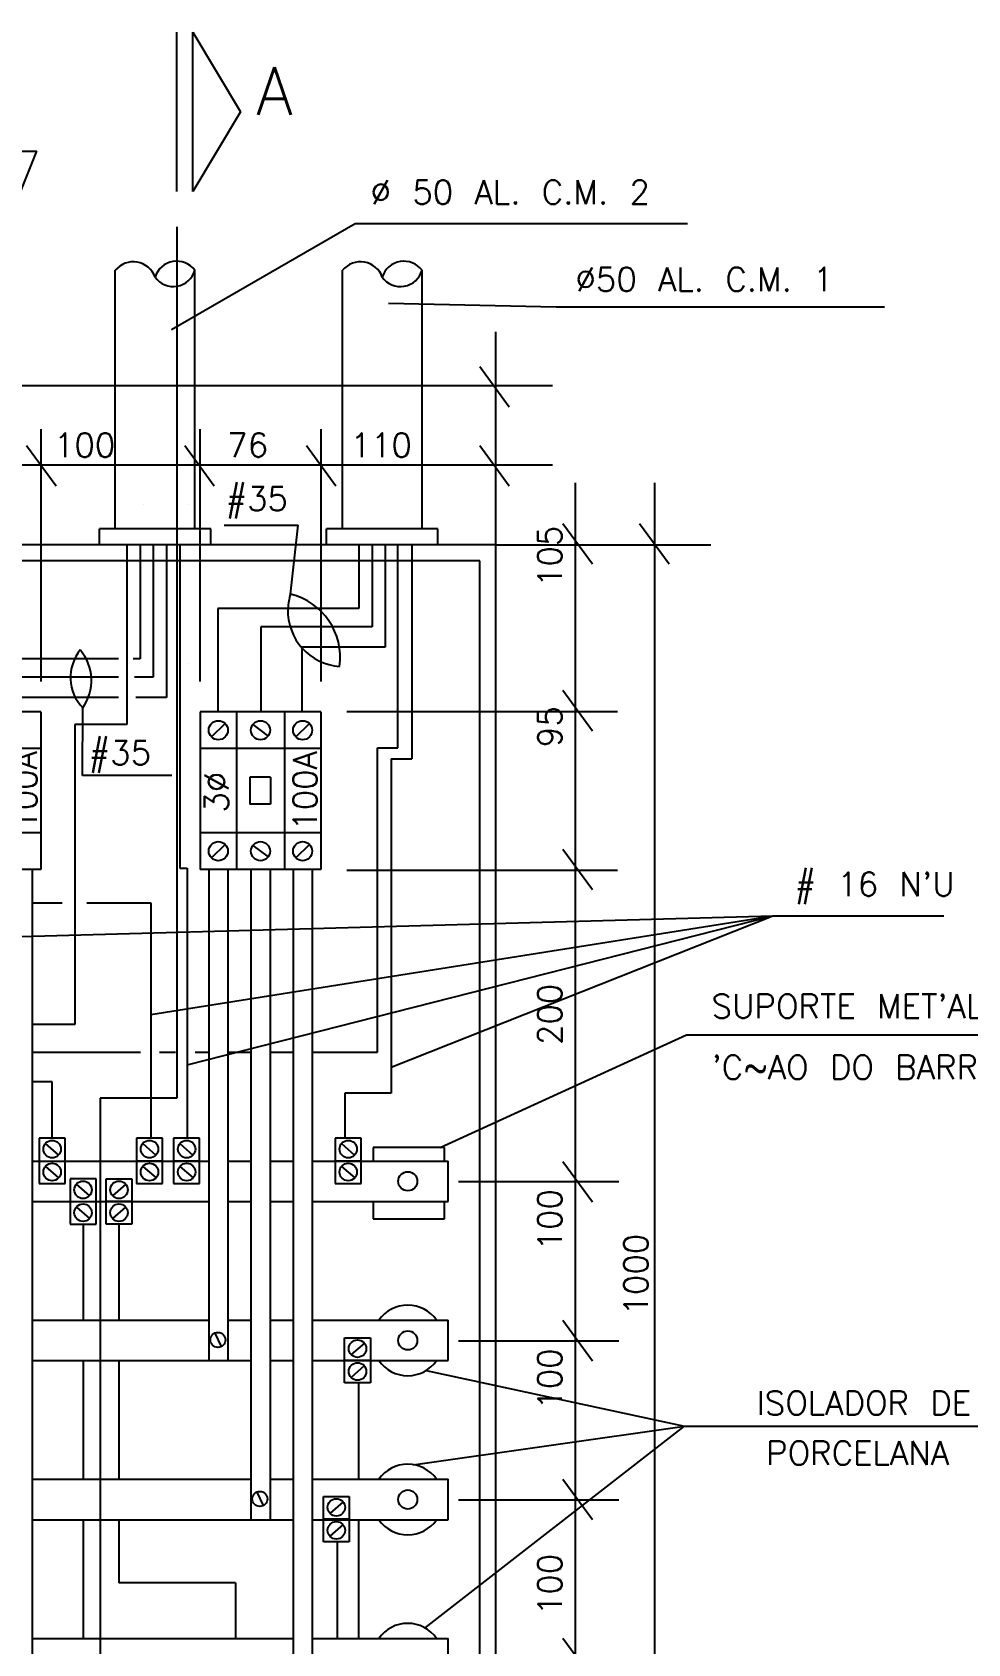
# Model space of a CAD drawing. Extents: x -0.026 to 0.455, y 0.043 to 0.377.
# Drawn here: x 0.1749 to 0.2926, y 0.1741 to 0.3767 of the extents above; entities that cross this region are included whole.
import ezdxf

# ---------------------------------------------------------------- set-up
doc = ezdxf.new("R2010")
doc.units = 0
doc.header["$MEASUREMENT"] = 0
doc.layers.add('DETALHES-DIVERSOS', color=7, linetype='CONTINUOUS')
doc.styles.add('R120', font='txt', dxfattribs={"height": 0.3, "bigfont": 'RHENO'})
doc.styles.add('R60', font='txt', dxfattribs={"height": 0.15, "bigfont": 'RHENO'})

msp = doc.modelspace()

# ---------------------------------------------------------------- linework, layer by layer
at = {"layer": 'DETALHES-DIVERSOS'}
for p, q in [((0.1931013081395632, 0.3567053391738984), (0.1931013081395632, 0.376705339173898)), ((0.1951013081395634, 0.376705339173898), (0.2011013081395633, 0.366705339173898)), ((0.1951013081395634, 0.3567053391738984), (0.1951013081395634, 0.376705339173898)), ((0.2011013081395633, 0.366705339173898), (0.1951013081395634, 0.3567053391738984)), ((0.1346657963387777, 0.3617632381575805), (0.1754880954297579, 0.3617632381575805)), ((0.16289690656654, 0.3303800575024377), (0.1754880954297579, 0.3617632381575805)), ((0.1924243183436261, 0.3393527041831904), (0.2155207425889897, 0.3526743054105464)), ((0.2155207425889897, 0.3526743054105464), (0.2573150005230033, 0.3526743054105464)), ((0.1930943220432277, 0.352244648525577), (0.1930943220432277, 0.2427155031766823)), ((0.1853626431092269, 0.3142672894003596), (0.1853626431092269, 0.3467829245575402)), ((0.1953626431092269, 0.3142672894003596), (0.1953626431092269, 0.3467829245575405)), ((0.213934075109227, 0.3142672894003596), (0.213934075109227, 0.3467829245575402)), ((0.223934075109227, 0.3142672894003596), (0.223934075109227, 0.3467829245575399)), ((0.2197371752164835, 0.3426496871072587), (0.2407916891180047, 0.342201877695878)), ((0.2407916891180047, 0.342201877695878), (0.2820999676305014, 0.342201877695878)), ((0.2332197891092269, 0.3122672894003594), (0.2332197891092269, 0.339044506037644)), ((0.2311802105400672, 0.3347049097567084), (0.2349053219256184, 0.3296286430515024)), ((0.2403440126750242, 0.3322672894003594), (0.02357328315301629, 0.3322672894003595)), ((0.1760481687786647, 0.2951034556011479), (0.1760481687786647, 0.3268174311335756)), ((0.1960481687786647, 0.2951034556011479), (0.1960481687786647, 0.3268174311335756)), ((0.2112481687786646, 0.2951034556011479), (0.2112481687786646, 0.3268174311335756)), ((0.1742094687149159, 0.3247704113971528), (0.1779345801004673, 0.3196941446919467)), ((0.1940918705015511, 0.3247704113971528), (0.1978169818871025, 0.3196941446919467)), ((0.2093860316846534, 0.3247704113971528), (0.2131111430702048, 0.3196941446919467)), ((0.2311802105400672, 0.3247704113971528), (0.2349053219256184, 0.3196941446919467)), ((0.2403440126750242, 0.3222672894003594), (0.02357328315301629, 0.3222672894003594)), ((0.243219789109227, 0.100071928681966), (0.243219789109227, 0.3200497685755488)), ((0.2532197891092269, 0.100071928681966), (0.2532197891092269, 0.3200497685755488)), ((0.1889301139411958, 0.3173689225103452), (0.1889301139411958, 0.3173689225103452)), ((0.1945717846298489, 0.317368922510345), (0.1945717846298489, 0.317368922510345)), ((0.1973626431092269, 0.3142672894003594), (0.1833626431092269, 0.3142672894003596)), ((0.1833626431092269, 0.3122672894003595), (0.1833626431092269, 0.3142672894003596)), ((0.1973626431092269, 0.3122672894003595), (0.1973626431092269, 0.3142672894003596)), ((0.1990550833217682, 0.3147528161890577), (0.2083379734289225, 0.3147528161890577)), ((0.2073817325150874, 0.3060786653795337), (0.2083379734289225, 0.3147528161890577)), ((0.225934075109227, 0.3142672894003594), (0.2119340751092271, 0.3142672894003596)), ((0.2119340751092271, 0.3122672894003595), (0.2119340751092271, 0.3142672894003596)), ((0.225934075109227, 0.3122672894003595), (0.225934075109227, 0.3142672894003596)), ((0.2416438611815305, 0.3149671866117592), (0.245368972567082, 0.3098909199065531)), ((0.2512952760682542, 0.3149671866117592), (0.2550203874538056, 0.3098909199065531)), ((0.2332197891092269, 0.3122672894003594), (0.03321978910922695, 0.3122672894003594)), ((0.1868252647857148, 0.3122672894003594), (0.1868252647857148, 0.2897010485825773)), ((0.1884852647857147, 0.3122672894003594), (0.1884852647857147, 0.2979485573187409)), ((0.1901452647857147, 0.3122672894003594), (0.1901452647857147, 0.2956331670029699)), ((0.1918052647857147, 0.3122672894003594), (0.1918052647857147, 0.2930862407605692)), ((0.1934652647857146, 0.3122672894003594), (0.1934652647857146, 0.2716224621989822)), ((0.2159959462358087, 0.3122672894003594), (0.2159959462358087, 0.3042871146103026)), ((0.2176559462358087, 0.3122672894003594), (0.2176559462358087, 0.3019722979797947)), ((0.2193159462358086, 0.3122672894003594), (0.2193159462358086, 0.2994002777278151)), ((0.2209032232675408, 0.2867678435293033), (0.2209032232675408, 0.3122672894003594)), ((0.2226359462358086, 0.3122672894003594), (0.2226359462358086, 0.2853932587399429)), ((0.2332197891092269, 0.1122672894003594), (0.2332197891092269, 0.3122672894003594)), ((0.2332197891092269, 0.3122672894003594), (0.2602646509996431, 0.3122672894003594)), ((0.2312197891092269, 0.3102672894003595), (0.03521978910922684, 0.3102672894003594)), ((0.2312197891092269, 0.1142672894003593), (0.2312197891092269, 0.3102672894003595)), ((0.2088247866205715, 0.3042871146103026), (0.1982488399418669, 0.3042871146103026)), ((0.1982488399418669, 0.3042871146103026), (0.1982488399418669, 0.2912672894003593)), ((0.2159959462358087, 0.3042871146103026), (0.2088247866205715, 0.3042871146103026)), ((0.2093406054895256, 0.3019722979797947), (0.2036537290601704, 0.3019722979797947)), ((0.2036537290601704, 0.3019722979797947), (0.2036537290601704, 0.2912672894003595)), ((0.2176559462358087, 0.3019722979797947), (0.2093406054895256, 0.3019722979797947)), ((0.1857849511058741, 0.2979485573187409), (0.1631854451922735, 0.2979485573187409)), ((0.1884852647857147, 0.2979485573187409), (0.187601367246444, 0.2979485573187409)), ((0.2182814384119219, 0.2994002777278151), (0.2088012385513788, 0.2994002777278151)), ((0.2088012385513788, 0.2994002777278151), (0.2088012385513788, 0.2912672894003595)), ((0.2193159462358086, 0.2994002777278151), (0.2182814384119219, 0.2994002777278151)), ((0.1945717846298489, 0.2973689225103452), (0.1945717846298489, 0.2973689225103452)), ((0.1857849511058741, 0.2956331670029699), (0.1685144298955172, 0.2956331670029699)), ((0.1901452647857147, 0.2956331670029699), (0.1877672693061237, 0.2956331670029699)), ((0.2416438611815305, 0.2939852876888346), (0.245368972567082, 0.2889090209836286)), ((0.1857849511058741, 0.2930862407605692), (0.1736117236981447, 0.2930862407605692)), ((0.181236857151912, 0.2832821907286449), (0.181265105780579, 0.2917791521778734)), ((0.1918052647857147, 0.2930862407605692), (0.1879331769025161, 0.2930862407605692)), ((0.1760197891092268, 0.2912672894003595), (0.1608197891092269, 0.2912672894003595)), ((0.1760197891092268, 0.2912672894003595), (0.1760197891092268, 0.2714672894003596)), ((0.1802915760186396, 0.2897010485825774), (0.1802915760186396, 0.2519782354047959)), ((0.1868252647857148, 0.2897010485825773), (0.1802915760186396, 0.2897010485825774)), ((0.1960197891092268, 0.2912672894003593), (0.1960197891092268, 0.2714672894003594)), ((0.2112197891092269, 0.2912672894003593), (0.1960197891092268, 0.2912672894003593)), ((0.1960197891092268, 0.2912672894003593), (0.1960197891092268, 0.2866672894003594)), ((0.197471260971803, 0.2881187612629356), (0.1991683172466507, 0.2898158175377831)), ((0.2006197891092269, 0.2912672894003593), (0.2006197891092269, 0.2714672894003594)), ((0.2026674614756765, 0.2896974072527479), (0.204572116742777, 0.2882371715479708)), ((0.2066197891092268, 0.2912672894003593), (0.2066197891092268, 0.2714672894003594)), ((0.208071260971803, 0.2881187612629356), (0.2097683172466508, 0.2898158175377833)), ((0.2112197891092269, 0.2912672894003593), (0.2112197891092269, 0.2714672894003594)), ((0.2144690883031903, 0.2913404035197297), (0.2484919498351472, 0.2913404035197297)), ((0.1760197891092268, 0.2866672894003595), (0.1608197891092269, 0.2866672894003595)), ((0.2112197891092269, 0.2866672894003594), (0.1960197891092268, 0.2866672894003594)), ((0.2183241352626492, 0.2485051541651588), (0.2183241352626492, 0.2867678435293034)), ((0.2183241352626492, 0.2867678435293034), (0.2209032232675408, 0.2867678435293034)), ((0.2200568582309168, 0.2853932587399429), (0.2200568582309168, 0.2433302434178904)), ((0.2200568582309168, 0.2853932587399429), (0.2226359462358086, 0.2853932587399429)), ((0.1924932064005535, 0.2832821907286449), (0.181236857151912, 0.2832821907286449)), ((0.2048952775736451, 0.2830672894003595), (0.2022804311525981, 0.2830672894003595)), ((0.2022804311525981, 0.2830672894003595), (0.2022804311525981, 0.279667289400359)), ((0.2048952775736451, 0.2830672894003595), (0.2048952775736451, 0.279667289400359)), ((0.2048952775736451, 0.279667289400359), (0.2022804311525981, 0.279667289400359)), ((0.1760197891092268, 0.2760672894003594), (0.1608197891092269, 0.2760672894003592)), ((0.2112197891092268, 0.2760672894003592), (0.1960197891092268, 0.2760672894003591)), ((0.197471260971803, 0.2729187612629355), (0.1991683172466507, 0.2746158175377832)), ((0.2026674614756765, 0.2744974072527478), (0.204572116742777, 0.2730371715479707)), ((0.208071260971803, 0.2729187612629355), (0.2097683172466508, 0.2746158175377832)), ((0.2416438611815305, 0.2740186429050884), (0.245368972567082, 0.2689423761998823)), ((0.1760197891092268, 0.2714672894003594), (0.1608197891092269, 0.2714672894003593)), ((0.174919789109227, 0.2714672894003594), (0.174919789109227, 0.1697272894003594)), ((0.1934652647857146, 0.2716224621989822), (0.1943882064392824, 0.2716224621989822)), ((0.1943882064392824, 0.2716224621989822), (0.1943882064392825, 0.2376795128571177)), ((0.2112197891092269, 0.2714672894003593), (0.1960197891092268, 0.2714672894003591)), ((0.1971197891092268, 0.2714672894003591), (0.1971197891092268, 0.2097272894003594)), ((0.1995197891092268, 0.2714672894003591), (0.1995197891092269, 0.2097272894003594)), ((0.2024197891092268, 0.2714672894003593), (0.2024197891092268, 0.1897272894003592)), ((0.2048197891092268, 0.2714672894003593), (0.2048197891092268, 0.1897272894003592)), ((0.2077197891092268, 0.2714672894003593), (0.2077197891092268, 0.1697272894003592)), ((0.2101197891092269, 0.2714672894003593), (0.2101197891092268, 0.1697272894003592)), ((0.2144690883031903, 0.271375339047136), (0.2484919498351472, 0.271375339047136)), ((0.1511372990523982, 0.2624319910909951), (0.2680209432494236, 0.2656362874500756)), ((0.174919789109227, 0.2672597985045594), (0.178688298338562, 0.2672597985045594)), ((0.1817768040332869, 0.2672597985045594), (0.1898303804571263, 0.2672597985045594)), ((0.1898303804571263, 0.2672597985045594), (0.1898303804571263, 0.2376795128571176)), ((0.1898303804571263, 0.253232089994993), (0.2680209432494236, 0.2656362874500756)), ((0.1943882064392825, 0.2468921689796494), (0.2680209432494236, 0.2656362874500756)), ((0.2200568582309168, 0.2466165204133599), (0.2680209432494236, 0.2656362874500756)), ((0.2680209432494236, 0.2656362874500756), (0.2895360607107652, 0.2656362874500756)), ((0.1802915760186396, 0.2519782354047959), (0.174919789109227, 0.251978235404796)), ((0.226210191448243, 0.2365078090579637), (0.2571986202116494, 0.2506916041337424)), ((0.2571986202116494, 0.2506916041337424), (0.336088797943881, 0.2506916041337424)), ((0.174919789109227, 0.2485051541651589), (0.1885539840072109, 0.2485051541651589)), ((0.1909264155735652, 0.2485051541651589), (0.1929141286571785, 0.2485051541651589)), ((0.195414796026638, 0.2485051541651589), (0.1971197891092268, 0.2485051541651589)), ((0.1995197891092268, 0.2485051541651589), (0.2024197891092268, 0.2485051541651588)), ((0.2048197891092268, 0.2485051541651588), (0.2077197891092268, 0.2485051541651588)), ((0.2101197891092269, 0.2485051541651588), (0.2183241352626492, 0.2485051541651588)), ((0.1774205996051784, 0.24477805172912), (0.174919789109227, 0.24477805172912)), ((0.1774205996051784, 0.2376795128571176), (0.1774205996051784, 0.24477805172912)), ((0.2200568582309168, 0.2433302434178904), (0.2142061276696823, 0.2433302434178904)), ((0.2142061276696823, 0.2433302434178904), (0.2142061276696823, 0.2376795128571176)), ((0.1834590710841545, 0.2427155031766823), (0.1834590710841545, 0.06906420846551811)), ((0.1930943220432277, 0.2427155031766823), (0.1834590710841545, 0.2427155031766823)), ((0.1790507500263566, 0.2376795128571176), (0.1757904491840003, 0.2376795128571176)), ((0.1757904491840003, 0.2376795128571176), (0.1757904491840004, 0.2319967732282662)), ((0.17656446251042, 0.2370049560576099), (0.1782206126409169, 0.2355616122631302)), ((0.1790507500263566, 0.2319967732282662), (0.1790507500263566, 0.2376795128571176)), ((0.1912951649344643, 0.2376795128571176), (0.1880348640921081, 0.2376795128571176)), ((0.1880348640921081, 0.2376795128571176), (0.1880348640921081, 0.2319967732282662)), ((0.1888088774185276, 0.2370049560576099), (0.1904650275490248, 0.2355616122631302)), ((0.1912951649344643, 0.2319967732282662), (0.1912951649344643, 0.2376795128571176)), ((0.1959618438768938, 0.2376795128571176), (0.1927015430345375, 0.2376795128571176)), ((0.1927015430345375, 0.2376795128571176), (0.1927015430345377, 0.2319967732282662)), ((0.1934755563609572, 0.2370049560576099), (0.1951317064914541, 0.2355616122631302)), ((0.1959618438768938, 0.2319967732282662), (0.1959618438768938, 0.2376795128571176)), ((0.2162844865714217, 0.2376795128571176), (0.2130241857290655, 0.2376795128571176)), ((0.2130241857290655, 0.2376795128571176), (0.2130241857290655, 0.2319967732282662)), ((0.213798199055485, 0.2370049560576099), (0.2154543491859822, 0.2355616122631302)), ((0.2162844865714217, 0.2319967732282662), (0.2162844865714217, 0.2376795128571176)), ((0.226737209913001, 0.2365078090579637), (0.2177892099130011, 0.2365078090579637)), ((0.2177892099130011, 0.2365078090579637), (0.2177892099130013, 0.2348072894003596)), ((0.226737209913001, 0.2348072894003596), (0.226737209913001, 0.2365078090579637)), ((0.174919789109227, 0.2348072894003594), (0.1971197891092268, 0.2348072894003594)), ((0.1765826668236936, 0.2341477210857251), (0.1782399402175348, 0.2327033983611669)), ((0.1880348640921081, 0.2348381430426919), (0.1912951649344643, 0.2348381430426919)), ((0.1888270817318015, 0.2341477210857251), (0.1904843551256427, 0.2327033983611669)), ((0.1927015430345377, 0.2348381430426919), (0.1959618438768938, 0.2348381430426919)), ((0.1934937606742308, 0.2341477210857251), (0.195151034068072, 0.2327033983611669)), ((0.1995197891092268, 0.2348072894003594), (0.2024197891092268, 0.2348072894003594)), ((0.1995197891092269, 0.2348072894003594), (0.2024197891092268, 0.2348072894003593)), ((0.2048197891092268, 0.2348072894003594), (0.2077197891092268, 0.2348072894003593)), ((0.2048197891092268, 0.2348072894003593), (0.2077197891092268, 0.2348072894003594)), ((0.2101197891092269, 0.2348072894003594), (0.2272197891092269, 0.2348072894003594)), ((0.2130241857290655, 0.2348381430426919), (0.2162844865714217, 0.2348381430426919)), ((0.2138164033687589, 0.2341477210857251), (0.2154736767626001, 0.2327033983611669)), ((0.2272197891092269, 0.2297272894003594), (0.2272197891092269, 0.2348072894003594)), ((0.2416438611815305, 0.2347621814490115), (0.245368972567082, 0.2296859147438055)), ((0.1757904491840004, 0.2319967732282662), (0.1790507500263566, 0.2319967732282662)), ((0.1796836724528121, 0.2325646681053021), (0.1796836724528121, 0.2268819284764507)), ((0.1829439732951683, 0.2325646681053021), (0.1796836724528121, 0.2325646681053021)), ((0.1804576857792317, 0.2318901113057945), (0.1821138359097287, 0.2304467675113148)), ((0.1829439732951683, 0.2268819284764507), (0.1829439732951683, 0.2325646681053021)), ((0.1842001561324258, 0.2268819284764507), (0.1842001561324258, 0.2325646681053021)), ((0.1842001561324258, 0.2325646681053021), (0.1874604569747819, 0.2325646681053021)), ((0.1866864436483624, 0.2318901113057945), (0.1850302935178654, 0.2304467675113148)), ((0.1874604569747819, 0.2325646681053021), (0.1874604569747819, 0.2268819284764507)), ((0.1880348640921081, 0.2319967732282662), (0.1912951649344643, 0.2319967732282662)), ((0.1927015430345377, 0.2319967732282662), (0.1959618438768938, 0.2319967732282662)), ((0.2130241857290655, 0.2319967732282662), (0.2162844865714217, 0.2319967732282662)), ((0.228513408568994, 0.2322359044207386), (0.2486897599701818, 0.2322359044207386)), ((0.174919789109227, 0.2297272894003594), (0.1971197891092267, 0.2297272894003592)), ((0.1787015022910376, 0.2297232982908764), (0.1819618031333938, 0.2297232982908764)), ((0.1804758900925054, 0.2290328763339096), (0.1821331634863466, 0.2275885536093514)), ((0.1874604569747819, 0.2297232982908764), (0.1842001561324258, 0.2297232982908764)), ((0.1866682393350887, 0.2290328763339096), (0.1850109659412475, 0.2275885536093514)), ((0.1995197891092268, 0.2297272894003594), (0.2024197891092268, 0.2297272894003595)), ((0.1995197891092268, 0.2297272894003592), (0.2024197891092267, 0.2297272894003591)), ((0.2048197891092268, 0.2297272894003594), (0.2077197891092268, 0.2297272894003594)), ((0.2048197891092268, 0.2297272894003591), (0.2077197891092268, 0.2297272894003591)), ((0.2101197891092269, 0.2297272894003592), (0.2272197891092269, 0.2297272894003594)), ((0.2177892099130013, 0.2297272894003594), (0.2177892099130011, 0.2275598090579636)), ((0.226737209913001, 0.2275598090579636), (0.226737209913001, 0.2297272894003594)), ((0.1796836724528121, 0.2268819284764507), (0.1829439732951683, 0.2268819284764507)), ((0.1813138228739902, 0.2268819284764507), (0.1813138228739902, 0.2148072894003596)), ((0.1874604569747819, 0.2268819284764507), (0.1842001561324258, 0.2268819284764507)), ((0.1858303065536037, 0.2268819284764507), (0.1858303065536037, 0.2148072894003595)), ((0.2177892099130011, 0.2275598090579636), (0.226737209913001, 0.2275598090579636)), ((0.1858303065536037, 0.2199089225103452), (0.1858303065536037, 0.2199089225103452)), ((0.174919789109227, 0.2148072894003595), (0.1971197891092268, 0.2148072894003597)), ((0.1995197891092268, 0.2148072894003592), (0.2024197891092268, 0.2148072894003593)), ((0.1995197891092269, 0.2148072894003597), (0.2024197891092268, 0.2148072894003596)), ((0.2048197891092269, 0.2148072894003595), (0.2077197891092268, 0.2148072894003593)), ((0.2048197891092268, 0.2148072894003596), (0.2077197891092268, 0.2148072894003596)), ((0.2101197891092269, 0.2148072894003596), (0.2272197891092269, 0.2148072894003595)), ((0.227219789109227, 0.2097272894003594), (0.2272197891092269, 0.2148072894003595)), ((0.2416438611815305, 0.2147955366652651), (0.245368972567082, 0.209719269960059)), ((0.1978807868973401, 0.2131965107488527), (0.1986887894511322, 0.2114862386766595)), ((0.2141962017962067, 0.212602521017913), (0.2174565026385629, 0.212602521017913)), ((0.2141962017962067, 0.2069197813890615), (0.2141962017962067, 0.212602521017913)), ((0.2166824893121432, 0.2119279642184053), (0.2150263391816463, 0.2104846204239256)), ((0.2174565026385629, 0.212602521017913), (0.2174565026385628, 0.2069197813890615)), ((0.228513408568994, 0.2122359044207386), (0.2486897599701818, 0.2122359044207386)), ((0.174919789109227, 0.2097272894003594), (0.2024197891092268, 0.2097272894003594)), ((0.1813138228739902, 0.2097272894003594), (0.1813138228739902, 0.1948072894003596)), ((0.1858303065536037, 0.2097272894003595), (0.1858303065536037, 0.1948072894003593)), ((0.2048197891092269, 0.2097272894003595), (0.2077197891092268, 0.2097272894003594)), ((0.2048197891092268, 0.2097272894003594), (0.2077197891092268, 0.2097272894003594)), ((0.2101197891092269, 0.2097272894003594), (0.2272197891092269, 0.2097272894003594)), ((0.2174565026385628, 0.2097611512034872), (0.2141962017962067, 0.2097611512034872)), ((0.2166642849988696, 0.2090707292465204), (0.2150070116050284, 0.2076264065219623)), ((0.2174565026385628, 0.2069197813890615), (0.2141962017962067, 0.2069197813890615)), ((0.2159402473944016, 0.2069197813890614), (0.2159402473944016, 0.1948072894003593)), ((0.2244599479747258, 0.2084903805444759), (0.2569340635999279, 0.201505708497031)), ((0.222833753004263, 0.1966452560264531), (0.2569340635999279, 0.201505708497031)), ((0.2243174108225186, 0.1761281366312926), (0.2569340635999279, 0.201505708497031)), ((0.2569340635999279, 0.201505708497031), (0.327097451931501, 0.201505708497031)), ((0.174919789109227, 0.1948072894003596), (0.2024197891092268, 0.1948072894003596)), ((0.2048197891092269, 0.1948072894003595), (0.2077197891092268, 0.1948072894003595)), ((0.2048197891092268, 0.1948072894003596), (0.2077197891092268, 0.1948072894003596)), ((0.2101197891092269, 0.1948072894003596), (0.2272197891092269, 0.1948072894003595)), ((0.227219789109227, 0.1897272894003594), (0.2272197891092272, 0.1948072894003596)), ((0.2416438611815305, 0.1948288918815189), (0.245368972567082, 0.1897526251763128)), ((0.203150961853541, 0.1932103652408435), (0.2039589644073331, 0.1915000931686502)), ((0.2115285059836352, 0.1926403739305238), (0.2147888068259914, 0.1926403739305238)), ((0.2115285059836352, 0.1869576343016723), (0.2115285059836352, 0.1926403739305238)), ((0.2147888068259914, 0.1926403739305238), (0.2147888068259914, 0.1869576343016723)), ((0.2140147934995719, 0.1919658171310161), (0.2123586433690747, 0.1905224733365364)), ((0.228513408568994, 0.1922359044207386), (0.2486897599701818, 0.1922359044207386)), ((0.174919789109227, 0.1897272894003594), (0.2077197891092268, 0.1897272894003592)), ((0.1813138228739902, 0.1897272894003594), (0.1813138228739902, 0.1748072894003594)), ((0.1858303065536037, 0.1897272894003594), (0.1858303065536037, 0.1818008997762423)), ((0.2101197891092268, 0.1897272894003592), (0.2272197891092269, 0.1897272894003594)), ((0.2147888068259914, 0.189799004116098), (0.2115285059836352, 0.189799004116098)), ((0.213996589186298, 0.1891085821591312), (0.2123393157924568, 0.1876642594345731)), ((0.2159402473944016, 0.1897272894003594), (0.2159402473944016, 0.1748072894003594)), ((0.2147888068259914, 0.1869576343016723), (0.2115285059836352, 0.1869576343016723)), ((0.2132692228021146, 0.1869576343016723), (0.2132692228021145, 0.1748072894003593)), ((0.2004746740974176, 0.1818008997762422), (0.1858303065536037, 0.1818008997762423)), ((0.2004746740974176, 0.1818008997762422), (0.2004746740974176, 0.1748072894003594)), ((0.174919789109227, 0.1748072894003594), (0.2077197891092268, 0.1748072894003594)), ((0.2101197891092268, 0.1748072894003594), (0.2272197891092269, 0.1748072894003594)), ((0.2272197891092269, 0.1697272894003594), (0.227219789109227, 0.1748072894003594)), ((0.2416438611815305, 0.1748622431070878), (0.245368972567082, 0.1697859764018817))]:
    msp.add_line(p, q, dxfattribs=at)
for centre, radius in [((0.1983197891092269, 0.2889672894003594), 0.0012), ((0.2036197891092269, 0.2889672894003594), 0.0012), ((0.2089197891092269, 0.2889672894003594), 0.0012), ((0.1983197891092269, 0.2737672894003593), 0.0012), ((0.2036197891092269, 0.2737672894003593), 0.0012), ((0.2089197891092269, 0.2737672894003593), 0.0012), ((0.1774207500263566, 0.2363156562494507), 0.001099255445962086), ((0.1896651649344643, 0.2363156562494507), 0.001099255445962086), ((0.1943318438768938, 0.2363156562494507), 0.001099255445962086), ((0.2146544865714217, 0.2363156562494507), 0.001099255445962086), ((0.1774207500263566, 0.233436399020208), 0.001099255445962086), ((0.1896651649344643, 0.233436399020208), 0.001099255445962086), ((0.1943318438768938, 0.233436399020208), 0.001099255445962086), ((0.2146544865714217, 0.233436399020208), 0.001099255445962086), ((0.2221397891092269, 0.2322672894003594), 0.0012), ((0.1813139732951684, 0.2312008114976352), 0.001099255445962086), ((0.1858301561324257, 0.2312008114976352), 0.001099255445962086), ((0.1813139732951684, 0.2283215542683925), 0.001099255445962086), ((0.1858301561324257, 0.2283215542683925), 0.001099255445962086), ((0.1982689193724535, 0.2123338776410478), 0.0009459295412021973), ((0.222139789109227, 0.2122672894003594), 0.0012), ((0.2158262017962066, 0.211238664410246), 0.001099255445962086), ((0.2158262017962066, 0.2083594071810033), 0.001099255445962086), ((0.2035390943286544, 0.1923477321330385), 0.0009459295412021973), ((0.222139789109227, 0.1922672894003594), 0.0012), ((0.2131585059836351, 0.1912765173228569), 0.001099255445962086), ((0.2131585059836351, 0.1883972600936141), 0.001099255445962086)]:
    msp.add_circle(centre, radius, dxfattribs=at)
for centre, radius, start, end in [((0.1876166450370498, 0.3449193538746255), 0.00292462311774491, 20.1284091525566, 140.4166328398138), ((0.1930833688395553, 0.3450667774067935), 0.002853112728127377, 36.9773990364854, 162.4775589711444), ((0.1926568627501781, 0.3475547555515774), 0.002813711149846427, 215.3758968952569, 344.0790611123731), ((0.2161880770370499, 0.3449193538746255), 0.00292462311774491, 20.1284091525566, 140.4166328398138), ((0.2216548008395554, 0.3450667774067935), 0.002853112728127377, 36.9773990364854, 162.4775589711444), ((0.2212282947501784, 0.3475547555515774), 0.002813711149846427, 215.3758968952569, 344.0790611123731), ((0.2140847387914511, 0.3039868767226681), 0.007021814076573262, 162.6685675677162, 177.6000862381569), ((0.2054524168678258, 0.2981129361747571), 0.00819604176603557, 352.0823259581995, 76.38503180306547), ((0.2140847387914511, 0.3039868767226681), 0.007021814076573262, 178.1271890770243, 265.7987901935489), ((0.1853151583714542, 0.2956055484569411), 0.005571735319747156, 141.5378100230226, 223.3734903330248), ((0.1763954370147658, 0.2952230222552046), 0.005964387227391685, 324.7317334921566, 40.17956686388899), ((0.222139789109227, 0.2122672894003594), 0.004432626497552441, 34.96134728065348, 145.0386527193465), ((0.222139789109227, 0.2122672894003594), 0.004432626497552441, 214.9613472806535, 325.0386527193466), ((0.222139789109227, 0.1922672894003594), 0.004432626497552441, 34.96134728065402, 145.038652719346), ((0.222139789109227, 0.1922672894003594), 0.004432626497552441, 214.9613472806535, 325.0386527193466), ((0.222139789109227, 0.1722672894003594), 0.004432626497552441, 34.96134728065402, 145.038652719346)]:
    msp.add_arc(centre, radius, start, end, dxfattribs=at)

# ---------------------------------------------------------------- texts
for s, height, style, p in [('A', 0.006, 'R120', (0.2030856622170937, 0.3663201426018384)), ('%%C 50 AL. C.M. 2', 0.003, 'R60', (0.2174646547383443, 0.355102565235847)), ('%%C50 AL. C.M. 1', 0.003, 'R60', (0.2432215862255889, 0.3441444831617076)), ('100', 0.003, 'R60', (0.1776606124550831, 0.3233108400948027)), ('76  ', 0.003, 'R60', (0.199437082067369, 0.3233108400948027)), ('110', 0.003, 'R60', (0.2149389703131807, 0.3233108400948027)), ('#35', 0.003, 'R60', (0.1992371007748497, 0.3165717639964323)), ('#35', 0.003, 'R60', (0.1820248008047477, 0.2846320400323609)), ("# 16 N'U", 0.003, 'R60', (0.2707792892284644, 0.268117128537366)), ("SUPORTE MET'ALICO PARA FIXA-", 0.003, 'R60', (0.2603402672749772, 0.2527846185070096)), ("'C~AO DO BARRAMENTO A CAIXA", 0.003, 'R60', (0.2603402672749772, 0.2451102244903265)), ('ISOLADOR DE EPOXI OU ', 0.003, 'R60', (0.2660099261268923, 0.2029010514125426)), ('PORCELANA', 0.003, 'R60', (0.2672106799001546, 0.1966220043020559))]:
    msp.add_text(s, height=height, dxfattribs=dict(at, style=style)).set_placement(p)
at = {"layer": 'DETALHES-DIVERSOS', "style": 'R60'}
for s, p in [('300            100      100    100      200          95     105', (0.241493422921178, 0.1344631080837296)), ('100A', (0.1755135649236196, 0.2763286765599567)), ('100A', (0.2107135649236196, 0.2763286765599568)), ('3%%C', (0.1995855979150865, 0.278621553837699)), ('1000', (0.252326279043926, 0.2153969769355289))]:
    msp.add_text(s, height=0.003, rotation=90, dxfattribs=at).set_placement(p)

doc.saveas('drawing.dxf')
